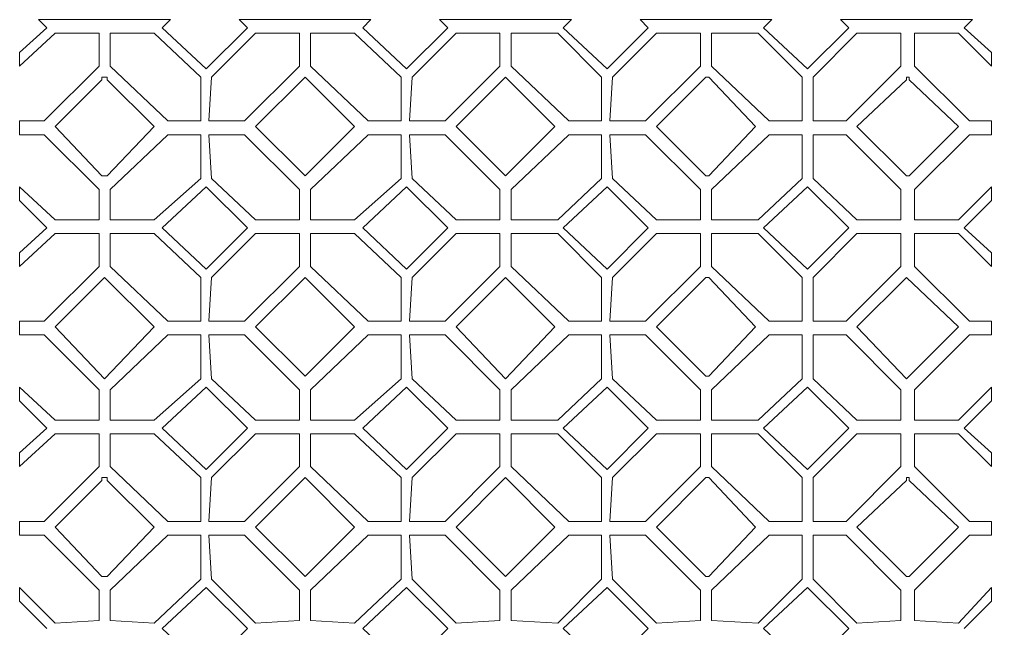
# Model space of a CAD drawing. Extents: x -66030 to 95157, y -13132 to 45879.
# Drawn here: x -19810 to -18427, y 27595 to 28462 of the extents above; entities that cross this region are included whole.
import ezdxf

# ---------------------------------------------------------------- set-up
doc = ezdxf.new("R2010")
doc.units = 0
doc.header["$LTSCALE"] = 100
doc.header["$MEASUREMENT"] = 0
doc.layers.get('0').update_dxf_attribs({"linetype": 'CONTINUOUS'})

msp = doc.modelspace()

# ---------------------------------------------------------------- linework, layer by layer
at = {"lineweight": 0}
msp.add_lwpolyline([(-18466.1, 27594.6), (-18427, 27633.7), (-18427, 27653.2), (-18473.9, 27602.4), (-18536.4, 27606.3), (-18536.4, 27649.3), (-18458.2, 27727.4), (-18427, 27727.4), (-18427, 27747), (-18458.2, 27747), (-18536.4, 27825.1), (-18536.4, 27871.9), (-18473.9, 27871.9), (-18427, 27825.1), (-18427, 27844.6), (-18466.1, 27879.8), (-18427, 27918.8), (-18427, 27938.3), (-18473.9, 27891.5), (-18536.4, 27891.5), (-18536.4, 27934.4), (-18458.2, 28012.6), (-18427, 28012.6), (-18427, 28032.1), (-18458.2, 28032.1), (-18536.4, 28110.2), (-18536.4, 28157.1), (-18473.9, 28157.1), (-18427, 28110.2), (-18427, 28129.7), (-18466.1, 28164.9), (-18427, 28204), (-18427, 28223.5), (-18473.9, 28176.6), (-18536.4, 28176.6), (-18536.4, 28219.6), (-18458.2, 28297.7), (-18427, 28297.7), (-18427, 28317.2), (-18458.2, 28317.2), (-18536.4, 28395.3), (-18536.4, 28442.2), (-18473.9, 28442.2), (-18427, 28395.3), (-18427, 28414.9), (-18466.1, 28450), (-18454.3, 28461.7), (-18473.9, 28461.7), (-18473.9, 28461.7), (-18536.4, 28461.7), (-18536.4, 28461.7), (-18555.9, 28461.7), (-18555.9, 28461.7), (-18618.4, 28461.7), (-18618.4, 28461.7), (-18641.8, 28461.7), (-18630.1, 28450), (-18688.7, 28391.4), (-18751.2, 28450), (-18739.5, 28461.7), (-18759, 28461.7), (-18759, 28461.7), (-18825.4, 28461.7), (-18825.4, 28461.7), (-18841, 28461.7), (-18841, 28461.7), (-18903.5, 28461.7), (-18903.5, 28461.7), (-18927, 28461.7), (-18915.2, 28450), (-18973.8, 28391.4), (-19036.3, 28450), (-19024.6, 28461.7), (-19044.1, 28461.7), (-19044.1, 28461.7), (-19110.5, 28461.7), (-19110.5, 28461.7), (-19118.3, 28461.7), (-19126.2, 28461.7), (-19126.2, 28461.7), (-19188.7, 28461.7), (-19192.6, 28461.7), (-19212.1, 28461.7), (-19200.4, 28450), (-19259, 28391.4), (-19321.5, 28450), (-19309.7, 28461.7), (-19329.3, 28461.7), (-19333.2, 28461.7), (-19395.7, 28461.7), (-19395.7, 28461.7), (-19411.3, 28461.7), (-19411.3, 28461.7), (-19473.8, 28461.7), (-19477.7, 28461.7), (-19497.2, 28461.7), (-19485.5, 28450), (-19544.1, 28391.4), (-19606.6, 28450), (-19594.9, 28461.7), (-19614.4, 28461.7), (-19618.3, 28461.7), (-19680.8, 28461.7), (-19680.8, 28461.7), (-19696.4, 28461.7), (-19696.4, 28461.7), (-19758.9, 28461.7), (-19762.8, 28461.7), (-19782.4, 28461.7), (-19770.6, 28450), (-19809.7, 28414.9), (-19809.7, 28395.3), (-19758.9, 28442.2), (-19696.4, 28442.2), (-19696.4, 28395.3), (-19774.6, 28317.2), (-19809.7, 28317.2), (-19809.7, 28297.7), (-19774.6, 28297.7), (-19696.4, 28219.6), (-19696.4, 28176.6), (-19758.9, 28176.6), (-19809.7, 28223.5), (-19809.7, 28204), (-19770.6, 28164.9), (-19809.7, 28129.7), (-19809.7, 28110.2), (-19758.9, 28157.1), (-19696.4, 28157.1), (-19696.4, 28110.2), (-19774.6, 28032.1), (-19809.7, 28032.1), (-19809.7, 28012.6), (-19774.6, 28012.6), (-19696.4, 27934.4), (-19696.4, 27891.5), (-19758.9, 27891.5), (-19809.7, 27938.3), (-19809.7, 27918.8), (-19770.6, 27879.8), (-19809.7, 27844.6), (-19809.7, 27825.1), (-19758.9, 27871.9), (-19696.4, 27871.9), (-19696.4, 27825.1), (-19774.6, 27747), (-19809.7, 27747), (-19809.7, 27727.4), (-19774.6, 27727.4), (-19696.4, 27649.3), (-19696.4, 27606.3), (-19758.9, 27602.4), (-19809.7, 27653.2), (-19809.7, 27633.7), (-19770.6, 27594.6)], dxfattribs=at)
msp.add_lwpolyline([(-18466.1, 27594.6), (-18427, 27633.7), (-18427, 27653.2), (-18473.9, 27602.4), (-18536.4, 27606.3), (-18536.4, 27649.3), (-18458.2, 27727.4), (-18427, 27727.4), (-18427, 27747), (-18458.2, 27747), (-18536.4, 27825.1), (-18536.4, 27871.9), (-18473.9, 27871.9), (-18427, 27825.1), (-18427, 27844.6), (-18466.1, 27879.8), (-18427, 27918.8), (-18427, 27938.3), (-18473.9, 27891.5), (-18536.4, 27891.5), (-18536.4, 27934.4), (-18458.2, 28012.6), (-18427, 28012.6), (-18427, 28032.1), (-18458.2, 28032.1), (-18536.4, 28110.2), (-18536.4, 28157.1), (-18473.9, 28157.1), (-18427, 28110.2), (-18427, 28129.7), (-18466.1, 28164.9), (-18427, 28204), (-18427, 28223.5), (-18473.9, 28176.6), (-18536.4, 28176.6), (-18536.4, 28219.6), (-18458.2, 28297.7), (-18427, 28297.7), (-18427, 28317.2), (-18458.2, 28317.2), (-18536.4, 28395.3), (-18536.4, 28442.2), (-18473.9, 28442.2), (-18427, 28395.3), (-18427, 28414.9), (-18466.1, 28450), (-18454.3, 28461.7), (-18473.9, 28461.7), (-18473.9, 28461.7), (-18536.4, 28461.7), (-18536.4, 28461.7), (-18555.9, 28461.7), (-18555.9, 28461.7), (-18618.4, 28461.7), (-18618.4, 28461.7), (-18641.8, 28461.7), (-18630.1, 28450), (-18688.7, 28391.4), (-18751.2, 28450), (-18739.5, 28461.7), (-18759, 28461.7), (-18759, 28461.7), (-18825.4, 28461.7), (-18825.4, 28461.7), (-18841, 28461.7), (-18841, 28461.7), (-18903.5, 28461.7), (-18903.5, 28461.7), (-18927, 28461.7), (-18915.2, 28450), (-18973.8, 28391.4), (-19036.3, 28450), (-19024.6, 28461.7), (-19044.1, 28461.7), (-19044.1, 28461.7), (-19110.5, 28461.7), (-19110.5, 28461.7), (-19118.3, 28461.7), (-19126.2, 28461.7), (-19126.2, 28461.7), (-19188.7, 28461.7), (-19192.6, 28461.7), (-19212.1, 28461.7), (-19200.4, 28450), (-19259, 28391.4), (-19321.5, 28450), (-19309.7, 28461.7), (-19329.3, 28461.7), (-19333.2, 28461.7), (-19395.7, 28461.7), (-19395.7, 28461.7), (-19411.3, 28461.7), (-19411.3, 28461.7), (-19473.8, 28461.7), (-19477.7, 28461.7), (-19497.2, 28461.7), (-19485.5, 28450), (-19544.1, 28391.4), (-19606.6, 28450), (-19594.9, 28461.7), (-19614.4, 28461.7), (-19618.3, 28461.7), (-19680.8, 28461.7), (-19680.8, 28461.7), (-19696.4, 28461.7), (-19696.4, 28461.7), (-19758.9, 28461.7), (-19762.8, 28461.7), (-19782.4, 28461.7), (-19770.6, 28450), (-19809.7, 28414.9), (-19809.7, 28395.3), (-19758.9, 28442.2), (-19696.4, 28442.2), (-19696.4, 28395.3), (-19774.6, 28317.2), (-19809.7, 28317.2), (-19809.7, 28297.7), (-19774.6, 28297.7), (-19696.4, 28219.6), (-19696.4, 28176.6), (-19758.9, 28176.6), (-19809.7, 28223.5), (-19809.7, 28204), (-19770.6, 28164.9), (-19809.7, 28129.7), (-19809.7, 28110.2), (-19758.9, 28157.1), (-19696.4, 28157.1), (-19696.4, 28110.2), (-19774.6, 28032.1), (-19809.7, 28032.1), (-19809.7, 28012.6), (-19774.6, 28012.6), (-19696.4, 27934.4), (-19696.4, 27891.5), (-19758.9, 27891.5), (-19809.7, 27938.3), (-19809.7, 27918.8), (-19770.6, 27879.8), (-19809.7, 27844.6), (-19809.7, 27825.1), (-19758.9, 27871.9), (-19696.4, 27871.9), (-19696.4, 27825.1), (-19774.6, 27747), (-19809.7, 27747), (-19809.7, 27727.4), (-19774.6, 27727.4), (-19696.4, 27649.3), (-19696.4, 27606.3), (-19758.9, 27602.4), (-19809.7, 27653.2), (-19809.7, 27633.7), (-19770.6, 27594.6)], dxfattribs=at)
for points in [[(-19680.8, 28442.2), (-19680.8, 28395.3), (-19598.8, 28317.2), (-19551.9, 28317.2), (-19551.9, 28379.7), (-19618.3, 28442.2), (-19680.8, 28442.2)], [(-19680.8, 28442.2), (-19680.8, 28395.3), (-19598.8, 28317.2), (-19551.9, 28317.2), (-19551.9, 28379.7), (-19618.3, 28442.2), (-19680.8, 28442.2)], [(-19411.3, 28442.2), (-19473.8, 28442.2), (-19536.3, 28379.7), (-19540.2, 28317.2), (-19489.4, 28317.2), (-19411.3, 28395.3), (-19411.3, 28442.2)], [(-19411.3, 28442.2), (-19473.8, 28442.2), (-19536.3, 28379.7), (-19540.2, 28317.2), (-19489.4, 28317.2), (-19411.3, 28395.3), (-19411.3, 28442.2)], [(-19395.7, 28442.2), (-19395.7, 28395.3), (-19313.6, 28317.2), (-19266.8, 28317.2), (-19266.8, 28379.7), (-19333.2, 28442.2), (-19395.7, 28442.2)], [(-19395.7, 28442.2), (-19395.7, 28395.3), (-19313.6, 28317.2), (-19266.8, 28317.2), (-19266.8, 28379.7), (-19333.2, 28442.2), (-19395.7, 28442.2)], [(-19126.2, 28442.2), (-19188.7, 28442.2), (-19251.2, 28379.7), (-19255.1, 28317.2), (-19204.3, 28317.2), (-19126.2, 28395.3), (-19126.2, 28442.2)], [(-19126.2, 28442.2), (-19188.7, 28442.2), (-19251.2, 28379.7), (-19255.1, 28317.2), (-19204.3, 28317.2), (-19126.2, 28395.3), (-19126.2, 28442.2)], [(-19110.5, 28442.2), (-19044.1, 28442.2), (-18981.6, 28379.7), (-18981.6, 28317.2), (-19028.5, 28317.2), (-19110.5, 28395.3), (-19110.5, 28442.2)], [(-19110.5, 28442.2), (-19044.1, 28442.2), (-18981.6, 28379.7), (-18981.6, 28317.2), (-19028.5, 28317.2), (-19110.5, 28395.3), (-19110.5, 28442.2)], [(-18841, 28442.2), (-18841, 28395.3), (-18919.1, 28317.2), (-18969.9, 28317.2), (-18966, 28379.7), (-18903.5, 28442.2), (-18841, 28442.2)], [(-18841, 28442.2), (-18841, 28395.3), (-18919.1, 28317.2), (-18969.9, 28317.2), (-18966, 28379.7), (-18903.5, 28442.2), (-18841, 28442.2)], [(-18825.4, 28442.2), (-18759, 28442.2), (-18696.5, 28379.7), (-18696.5, 28317.2), (-18743.4, 28317.2), (-18825.4, 28395.3), (-18825.4, 28442.2)], [(-18825.4, 28442.2), (-18759, 28442.2), (-18696.5, 28379.7), (-18696.5, 28317.2), (-18743.4, 28317.2), (-18825.4, 28395.3), (-18825.4, 28442.2)], [(-18555.9, 28442.2), (-18555.9, 28395.3), (-18634, 28317.2), (-18680.9, 28317.2), (-18680.9, 28379.7), (-18618.4, 28442.2), (-18555.9, 28442.2)], [(-18555.9, 28442.2), (-18555.9, 28395.3), (-18634, 28317.2), (-18680.9, 28317.2), (-18680.9, 28379.7), (-18618.4, 28442.2), (-18555.9, 28442.2)], [(-19758.9, 28309.4), (-19692.5, 28239.1), (-19692.5, 28239.1), (-19684.7, 28239.1), (-19684.7, 28239.1), (-19618.3, 28309.4), (-19684.7, 28375.8), (-19684.7, 28379.7), (-19692.5, 28379.7), (-19692.5, 28375.8), (-19758.9, 28309.4)], [(-19758.9, 28309.4), (-19692.5, 28239.1), (-19692.5, 28239.1), (-19684.7, 28239.1), (-19684.7, 28239.1), (-19618.3, 28309.4), (-19684.7, 28375.8), (-19684.7, 28379.7), (-19692.5, 28379.7), (-19692.5, 28375.8), (-19758.9, 28309.4)], [(-19473.8, 28309.4), (-19403.5, 28239.1), (-19403.5, 28239.1), (-19333.2, 28309.4), (-19403.5, 28379.7), (-19403.5, 28379.7), (-19473.8, 28309.4)], [(-19473.8, 28309.4), (-19403.5, 28239.1), (-19403.5, 28239.1), (-19333.2, 28309.4), (-19403.5, 28379.7), (-19403.5, 28379.7), (-19473.8, 28309.4)], [(-19118.3, 28379.7), (-19048, 28309.4), (-19118.3, 28239.1), (-19188.7, 28309.4), (-19118.3, 28379.7)], [(-19118.3, 28379.7), (-19048, 28309.4), (-19118.3, 28239.1), (-19188.7, 28309.4), (-19118.3, 28379.7)], [(-18762.9, 28309.4), (-18829.3, 28239.1), (-18833.2, 28239.1), (-18903.5, 28309.4), (-18833.2, 28379.7), (-18829.3, 28379.7), (-18762.9, 28309.4)], [(-18762.9, 28309.4), (-18829.3, 28239.1), (-18833.2, 28239.1), (-18903.5, 28309.4), (-18833.2, 28379.7), (-18829.3, 28379.7), (-18762.9, 28309.4)], [(-18473.9, 28309.4), (-18544.2, 28239.1), (-18544.2, 28239.1), (-18548.1, 28239.1), (-18548.1, 28239.1), (-18618.4, 28309.4), (-18548.1, 28375.8), (-18548.1, 28379.7), (-18544.2, 28379.7), (-18544.2, 28375.8), (-18473.9, 28309.4)], [(-18473.9, 28309.4), (-18544.2, 28239.1), (-18544.2, 28239.1), (-18548.1, 28239.1), (-18548.1, 28239.1), (-18618.4, 28309.4), (-18548.1, 28375.8), (-18548.1, 28379.7), (-18544.2, 28379.7), (-18544.2, 28375.8), (-18473.9, 28309.4)], [(-19680.8, 28176.6), (-19618.3, 28176.6), (-19551.9, 28235.2), (-19551.9, 28297.7), (-19598.8, 28297.7), (-19680.8, 28219.6), (-19680.8, 28176.6)], [(-19680.8, 28176.6), (-19618.3, 28176.6), (-19551.9, 28235.2), (-19551.9, 28297.7), (-19598.8, 28297.7), (-19680.8, 28219.6), (-19680.8, 28176.6)], [(-19411.3, 28176.6), (-19411.3, 28219.6), (-19489.4, 28297.7), (-19540.2, 28297.7), (-19536.3, 28235.2), (-19473.8, 28176.6), (-19411.3, 28176.6)], [(-19411.3, 28176.6), (-19411.3, 28219.6), (-19489.4, 28297.7), (-19540.2, 28297.7), (-19536.3, 28235.2), (-19473.8, 28176.6), (-19411.3, 28176.6)], [(-19395.7, 28176.6), (-19333.2, 28176.6), (-19266.8, 28235.2), (-19266.8, 28297.7), (-19313.6, 28297.7), (-19395.7, 28219.6), (-19395.7, 28176.6)], [(-19395.7, 28176.6), (-19333.2, 28176.6), (-19266.8, 28235.2), (-19266.8, 28297.7), (-19313.6, 28297.7), (-19395.7, 28219.6), (-19395.7, 28176.6)], [(-19126.2, 28176.6), (-19126.2, 28219.6), (-19204.3, 28297.7), (-19255.1, 28297.7), (-19251.2, 28235.2), (-19188.7, 28176.6), (-19126.2, 28176.6)], [(-19126.2, 28176.6), (-19126.2, 28219.6), (-19204.3, 28297.7), (-19255.1, 28297.7), (-19251.2, 28235.2), (-19188.7, 28176.6), (-19126.2, 28176.6)], [(-19110.5, 28176.6), (-19110.5, 28219.6), (-19028.5, 28297.7), (-18981.6, 28297.7), (-18981.6, 28235.2), (-19044.1, 28176.6), (-19110.5, 28176.6)], [(-19110.5, 28176.6), (-19110.5, 28219.6), (-19028.5, 28297.7), (-18981.6, 28297.7), (-18981.6, 28235.2), (-19044.1, 28176.6), (-19110.5, 28176.6)], [(-18841, 28176.6), (-18903.5, 28176.6), (-18966, 28235.2), (-18969.9, 28297.7), (-18919.1, 28297.7), (-18841, 28219.6), (-18841, 28176.6)], [(-18841, 28176.6), (-18903.5, 28176.6), (-18966, 28235.2), (-18969.9, 28297.7), (-18919.1, 28297.7), (-18841, 28219.6), (-18841, 28176.6)], [(-18825.4, 28176.6), (-18825.4, 28219.6), (-18743.4, 28297.7), (-18696.5, 28297.7), (-18696.5, 28235.2), (-18759, 28176.6), (-18825.4, 28176.6)], [(-18825.4, 28176.6), (-18825.4, 28219.6), (-18743.4, 28297.7), (-18696.5, 28297.7), (-18696.5, 28235.2), (-18759, 28176.6), (-18825.4, 28176.6)], [(-18555.9, 28176.6), (-18618.4, 28176.6), (-18680.9, 28235.2), (-18680.9, 28297.7), (-18634, 28297.7), (-18555.9, 28219.6), (-18555.9, 28176.6)], [(-18555.9, 28176.6), (-18618.4, 28176.6), (-18680.9, 28235.2), (-18680.9, 28297.7), (-18634, 28297.7), (-18555.9, 28219.6), (-18555.9, 28176.6)], [(-19544.1, 28223.5), (-19606.6, 28164.9), (-19544.1, 28106.3), (-19485.5, 28164.9), (-19544.1, 28223.5)], [(-19544.1, 28223.5), (-19606.6, 28164.9), (-19544.1, 28106.3), (-19485.5, 28164.9), (-19544.1, 28223.5)], [(-19259, 28223.5), (-19321.5, 28164.9), (-19259, 28106.3), (-19200.4, 28164.9), (-19259, 28223.5)], [(-19259, 28223.5), (-19321.5, 28164.9), (-19259, 28106.3), (-19200.4, 28164.9), (-19259, 28223.5)], [(-18973.8, 28223.5), (-18915.2, 28164.9), (-18973.8, 28106.3), (-19036.3, 28164.9), (-18973.8, 28223.5)], [(-18973.8, 28223.5), (-18915.2, 28164.9), (-18973.8, 28106.3), (-19036.3, 28164.9), (-18973.8, 28223.5)], [(-18688.7, 28223.5), (-18630.1, 28164.9), (-18688.7, 28106.3), (-18751.2, 28164.9), (-18688.7, 28223.5)], [(-18688.7, 28223.5), (-18630.1, 28164.9), (-18688.7, 28106.3), (-18751.2, 28164.9), (-18688.7, 28223.5)], [(-19680.8, 28157.1), (-19680.8, 28110.2), (-19598.8, 28032.1), (-19551.9, 28032.1), (-19551.9, 28094.6), (-19618.3, 28157.1), (-19680.8, 28157.1)], [(-19680.8, 28157.1), (-19680.8, 28110.2), (-19598.8, 28032.1), (-19551.9, 28032.1), (-19551.9, 28094.6), (-19618.3, 28157.1), (-19680.8, 28157.1)], [(-19411.3, 28157.1), (-19473.8, 28157.1), (-19536.3, 28094.6), (-19540.2, 28032.1), (-19489.4, 28032.1), (-19411.3, 28110.2), (-19411.3, 28157.1)], [(-19411.3, 28157.1), (-19473.8, 28157.1), (-19536.3, 28094.6), (-19540.2, 28032.1), (-19489.4, 28032.1), (-19411.3, 28110.2), (-19411.3, 28157.1)], [(-19395.7, 28157.1), (-19395.7, 28110.2), (-19313.6, 28032.1), (-19266.8, 28032.1), (-19266.8, 28094.6), (-19333.2, 28157.1), (-19395.7, 28157.1)], [(-19395.7, 28157.1), (-19395.7, 28110.2), (-19313.6, 28032.1), (-19266.8, 28032.1), (-19266.8, 28094.6), (-19333.2, 28157.1), (-19395.7, 28157.1)], [(-19126.2, 28157.1), (-19188.7, 28157.1), (-19251.2, 28094.6), (-19255.1, 28032.1), (-19204.3, 28032.1), (-19126.2, 28110.2), (-19126.2, 28157.1)], [(-19126.2, 28157.1), (-19188.7, 28157.1), (-19251.2, 28094.6), (-19255.1, 28032.1), (-19204.3, 28032.1), (-19126.2, 28110.2), (-19126.2, 28157.1)], [(-19110.5, 28157.1), (-19044.1, 28157.1), (-18981.6, 28094.6), (-18981.6, 28032.1), (-19028.5, 28032.1), (-19110.5, 28110.2), (-19110.5, 28157.1)], [(-19110.5, 28157.1), (-19044.1, 28157.1), (-18981.6, 28094.6), (-18981.6, 28032.1), (-19028.5, 28032.1), (-19110.5, 28110.2), (-19110.5, 28157.1)], [(-18841, 28157.1), (-18841, 28110.2), (-18919.1, 28032.1), (-18969.9, 28032.1), (-18966, 28094.6), (-18903.5, 28157.1), (-18841, 28157.1)], [(-18841, 28157.1), (-18841, 28110.2), (-18919.1, 28032.1), (-18969.9, 28032.1), (-18966, 28094.6), (-18903.5, 28157.1), (-18841, 28157.1)], [(-18825.4, 28157.1), (-18759, 28157.1), (-18696.5, 28094.6), (-18696.5, 28032.1), (-18743.4, 28032.1), (-18825.4, 28110.2), (-18825.4, 28157.1)], [(-18825.4, 28157.1), (-18759, 28157.1), (-18696.5, 28094.6), (-18696.5, 28032.1), (-18743.4, 28032.1), (-18825.4, 28110.2), (-18825.4, 28157.1)], [(-18555.9, 28157.1), (-18555.9, 28110.2), (-18634, 28032.1), (-18680.9, 28032.1), (-18680.9, 28094.6), (-18618.4, 28157.1), (-18555.9, 28157.1)], [(-18555.9, 28157.1), (-18555.9, 28110.2), (-18634, 28032.1), (-18680.9, 28032.1), (-18680.9, 28094.6), (-18618.4, 28157.1), (-18555.9, 28157.1)], [(-19758.9, 28024.3), (-19688.6, 27950.1), (-19618.3, 28024.3), (-19688.6, 28094.6), (-19758.9, 28024.3)], [(-19758.9, 28024.3), (-19688.6, 27950.1), (-19618.3, 28024.3), (-19688.6, 28094.6), (-19758.9, 28024.3)], [(-19473.8, 28024.3), (-19403.5, 27954), (-19403.5, 27954), (-19333.2, 28024.3), (-19403.5, 28094.6), (-19403.5, 28094.6), (-19473.8, 28024.3)], [(-19473.8, 28024.3), (-19403.5, 27954), (-19403.5, 27954), (-19333.2, 28024.3), (-19403.5, 28094.6), (-19403.5, 28094.6), (-19473.8, 28024.3)], [(-19118.3, 28094.6), (-19048, 28024.3), (-19118.3, 27950.1), (-19188.7, 28024.3), (-19118.3, 28094.6)], [(-19118.3, 28094.6), (-19048, 28024.3), (-19118.3, 27950.1), (-19188.7, 28024.3), (-19118.3, 28094.6)], [(-18762.9, 28024.3), (-18829.3, 27954), (-18833.2, 27954), (-18903.5, 28024.3), (-18833.2, 28094.6), (-18829.3, 28094.6), (-18762.9, 28024.3)], [(-18762.9, 28024.3), (-18829.3, 27954), (-18833.2, 27954), (-18903.5, 28024.3), (-18833.2, 28094.6), (-18829.3, 28094.6), (-18762.9, 28024.3)], [(-18473.9, 28024.3), (-18548.1, 27950.1), (-18618.4, 28024.3), (-18548.1, 28094.6), (-18473.9, 28024.3)], [(-18473.9, 28024.3), (-18548.1, 27950.1), (-18618.4, 28024.3), (-18548.1, 28094.6), (-18473.9, 28024.3)], [(-19680.8, 27891.5), (-19618.3, 27891.5), (-19551.9, 27950.1), (-19551.9, 28012.6), (-19598.8, 28012.6), (-19680.8, 27934.4), (-19680.8, 27891.5)], [(-19680.8, 27891.5), (-19618.3, 27891.5), (-19551.9, 27950.1), (-19551.9, 28012.6), (-19598.8, 28012.6), (-19680.8, 27934.4), (-19680.8, 27891.5)], [(-19411.3, 27891.5), (-19411.3, 27934.4), (-19489.4, 28012.6), (-19540.2, 28012.6), (-19536.3, 27950.1), (-19473.8, 27891.5), (-19411.3, 27891.5)], [(-19411.3, 27891.5), (-19411.3, 27934.4), (-19489.4, 28012.6), (-19540.2, 28012.6), (-19536.3, 27950.1), (-19473.8, 27891.5), (-19411.3, 27891.5)], [(-19395.7, 27891.5), (-19333.2, 27891.5), (-19266.8, 27950.1), (-19266.8, 28012.6), (-19313.6, 28012.6), (-19395.7, 27934.4), (-19395.7, 27891.5)], [(-19395.7, 27891.5), (-19333.2, 27891.5), (-19266.8, 27950.1), (-19266.8, 28012.6), (-19313.6, 28012.6), (-19395.7, 27934.4), (-19395.7, 27891.5)], [(-19126.2, 27891.5), (-19126.2, 27934.4), (-19204.3, 28012.6), (-19255.1, 28012.6), (-19251.2, 27950.1), (-19188.7, 27891.5), (-19126.2, 27891.5)], [(-19126.2, 27891.5), (-19126.2, 27934.4), (-19204.3, 28012.6), (-19255.1, 28012.6), (-19251.2, 27950.1), (-19188.7, 27891.5), (-19126.2, 27891.5)], [(-19110.5, 27891.5), (-19110.5, 27934.4), (-19028.5, 28012.6), (-18981.6, 28012.6), (-18981.6, 27950.1), (-19044.1, 27891.5), (-19110.5, 27891.5)], [(-19110.5, 27891.5), (-19110.5, 27934.4), (-19028.5, 28012.6), (-18981.6, 28012.6), (-18981.6, 27950.1), (-19044.1, 27891.5), (-19110.5, 27891.5)], [(-18841, 27891.5), (-18903.5, 27891.5), (-18966, 27950.1), (-18969.9, 28012.6), (-18919.1, 28012.6), (-18841, 27934.4), (-18841, 27891.5)], [(-18841, 27891.5), (-18903.5, 27891.5), (-18966, 27950.1), (-18969.9, 28012.6), (-18919.1, 28012.6), (-18841, 27934.4), (-18841, 27891.5)], [(-18825.4, 27891.5), (-18825.4, 27934.4), (-18743.4, 28012.6), (-18696.5, 28012.6), (-18696.5, 27950.1), (-18759, 27891.5), (-18825.4, 27891.5)], [(-18825.4, 27891.5), (-18825.4, 27934.4), (-18743.4, 28012.6), (-18696.5, 28012.6), (-18696.5, 27950.1), (-18759, 27891.5), (-18825.4, 27891.5)], [(-18555.9, 27891.5), (-18618.4, 27891.5), (-18680.9, 27950.1), (-18680.9, 28012.6), (-18634, 28012.6), (-18555.9, 27934.4), (-18555.9, 27891.5)], [(-18555.9, 27891.5), (-18618.4, 27891.5), (-18680.9, 27950.1), (-18680.9, 28012.6), (-18634, 28012.6), (-18555.9, 27934.4), (-18555.9, 27891.5)], [(-19544.1, 27821.2), (-19485.5, 27879.8), (-19544.1, 27938.3), (-19606.6, 27879.8), (-19544.1, 27821.2)], [(-19544.1, 27821.2), (-19485.5, 27879.8), (-19544.1, 27938.3), (-19606.6, 27879.8), (-19544.1, 27821.2)], [(-19259, 27821.2), (-19200.4, 27879.8), (-19259, 27938.3), (-19321.5, 27879.8), (-19259, 27821.2)], [(-19259, 27821.2), (-19200.4, 27879.8), (-19259, 27938.3), (-19321.5, 27879.8), (-19259, 27821.2)], [(-18973.8, 27821.2), (-19036.3, 27879.8), (-18973.8, 27938.3), (-18915.2, 27879.8), (-18973.8, 27821.2)], [(-18973.8, 27821.2), (-19036.3, 27879.8), (-18973.8, 27938.3), (-18915.2, 27879.8), (-18973.8, 27821.2)], [(-18688.7, 27821.2), (-18751.2, 27879.8), (-18688.7, 27938.3), (-18630.1, 27879.8), (-18688.7, 27821.2)], [(-18688.7, 27821.2), (-18751.2, 27879.8), (-18688.7, 27938.3), (-18630.1, 27879.8), (-18688.7, 27821.2)], [(-19680.8, 27871.9), (-19680.8, 27825.1), (-19598.8, 27747), (-19551.9, 27747), (-19551.9, 27809.5), (-19618.3, 27871.9), (-19680.8, 27871.9)], [(-19680.8, 27871.9), (-19680.8, 27825.1), (-19598.8, 27747), (-19551.9, 27747), (-19551.9, 27809.5), (-19618.3, 27871.9), (-19680.8, 27871.9)], [(-19411.3, 27871.9), (-19473.8, 27871.9), (-19536.3, 27809.5), (-19540.2, 27747), (-19489.4, 27747), (-19411.3, 27825.1), (-19411.3, 27871.9)], [(-19411.3, 27871.9), (-19473.8, 27871.9), (-19536.3, 27809.5), (-19540.2, 27747), (-19489.4, 27747), (-19411.3, 27825.1), (-19411.3, 27871.9)], [(-19395.7, 27871.9), (-19395.7, 27825.1), (-19313.6, 27747), (-19266.8, 27747), (-19266.8, 27809.5), (-19333.2, 27871.9), (-19395.7, 27871.9)], [(-19395.7, 27871.9), (-19395.7, 27825.1), (-19313.6, 27747), (-19266.8, 27747), (-19266.8, 27809.5), (-19333.2, 27871.9), (-19395.7, 27871.9)], [(-19126.2, 27871.9), (-19188.7, 27871.9), (-19251.2, 27809.5), (-19255.1, 27747), (-19204.3, 27747), (-19126.2, 27825.1), (-19126.2, 27871.9)], [(-19126.2, 27871.9), (-19188.7, 27871.9), (-19251.2, 27809.5), (-19255.1, 27747), (-19204.3, 27747), (-19126.2, 27825.1), (-19126.2, 27871.9)], [(-19110.5, 27871.9), (-19044.1, 27871.9), (-18981.6, 27809.5), (-18981.6, 27747), (-19028.5, 27747), (-19110.5, 27825.1), (-19110.5, 27871.9)], [(-19110.5, 27871.9), (-19044.1, 27871.9), (-18981.6, 27809.5), (-18981.6, 27747), (-19028.5, 27747), (-19110.5, 27825.1), (-19110.5, 27871.9)], [(-18841, 27871.9), (-18841, 27825.1), (-18919.1, 27747), (-18969.9, 27747), (-18966, 27809.5), (-18903.5, 27871.9), (-18841, 27871.9)], [(-18841, 27871.9), (-18841, 27825.1), (-18919.1, 27747), (-18969.9, 27747), (-18966, 27809.5), (-18903.5, 27871.9), (-18841, 27871.9)], [(-18825.4, 27871.9), (-18759, 27871.9), (-18696.5, 27809.5), (-18696.5, 27747), (-18743.4, 27747), (-18825.4, 27825.1), (-18825.4, 27871.9)], [(-18825.4, 27871.9), (-18759, 27871.9), (-18696.5, 27809.5), (-18696.5, 27747), (-18743.4, 27747), (-18825.4, 27825.1), (-18825.4, 27871.9)], [(-18555.9, 27871.9), (-18555.9, 27825.1), (-18634, 27747), (-18680.9, 27747), (-18680.9, 27809.5), (-18618.4, 27871.9), (-18555.9, 27871.9)], [(-18555.9, 27871.9), (-18555.9, 27825.1), (-18634, 27747), (-18680.9, 27747), (-18680.9, 27809.5), (-18618.4, 27871.9), (-18555.9, 27871.9)], [(-19758.9, 27739.1), (-19692.5, 27668.8), (-19692.5, 27668.8), (-19684.7, 27668.8), (-19684.7, 27668.8), (-19618.3, 27739.1), (-19684.7, 27805.5), (-19684.7, 27809.5), (-19692.5, 27809.5), (-19692.5, 27805.5), (-19758.9, 27739.1)], [(-19758.9, 27739.1), (-19692.5, 27668.8), (-19692.5, 27668.8), (-19684.7, 27668.8), (-19684.7, 27668.8), (-19618.3, 27739.1), (-19684.7, 27805.5), (-19684.7, 27809.5), (-19692.5, 27809.5), (-19692.5, 27805.5), (-19758.9, 27739.1)], [(-19368.3, 27704), (-19333.2, 27739.1), (-19403.5, 27809.5), (-19403.5, 27809.5), (-19473.8, 27739.1), (-19403.5, 27668.8), (-19403.5, 27668.8), (-19368.3, 27704)], [(-19368.3, 27704), (-19333.2, 27739.1), (-19403.5, 27809.5), (-19403.5, 27809.5), (-19473.8, 27739.1), (-19403.5, 27668.8), (-19403.5, 27668.8), (-19368.3, 27704)], [(-19118.3, 27809.5), (-19048, 27739.1), (-19118.3, 27668.8), (-19188.7, 27739.1), (-19118.3, 27809.5)], [(-19118.3, 27809.5), (-19048, 27739.1), (-19118.3, 27668.8), (-19188.7, 27739.1), (-19118.3, 27809.5)], [(-18868.4, 27704), (-18903.5, 27739.1), (-18833.2, 27809.5), (-18829.3, 27809.5), (-18762.9, 27739.1), (-18829.3, 27668.8), (-18833.2, 27668.8), (-18868.4, 27704)], [(-18868.4, 27704), (-18903.5, 27739.1), (-18833.2, 27809.5), (-18829.3, 27809.5), (-18762.9, 27739.1), (-18829.3, 27668.8), (-18833.2, 27668.8), (-18868.4, 27704)], [(-18473.9, 27739.1), (-18544.2, 27668.8), (-18544.2, 27668.8), (-18548.1, 27668.8), (-18548.1, 27668.8), (-18618.4, 27739.1), (-18548.1, 27805.5), (-18548.1, 27809.5), (-18544.2, 27809.5), (-18544.2, 27805.5), (-18473.9, 27739.1)], [(-18473.9, 27739.1), (-18544.2, 27668.8), (-18544.2, 27668.8), (-18548.1, 27668.8), (-18548.1, 27668.8), (-18618.4, 27739.1), (-18548.1, 27805.5), (-18548.1, 27809.5), (-18544.2, 27809.5), (-18544.2, 27805.5), (-18473.9, 27739.1)], [(-19680.8, 27606.3), (-19618.3, 27602.4), (-19551.9, 27664.9), (-19551.9, 27727.4), (-19598.8, 27727.4), (-19680.8, 27649.3), (-19680.8, 27606.3)], [(-19680.8, 27606.3), (-19618.3, 27602.4), (-19551.9, 27664.9), (-19551.9, 27727.4), (-19598.8, 27727.4), (-19680.8, 27649.3), (-19680.8, 27606.3)], [(-19411.3, 27606.3), (-19411.3, 27649.3), (-19489.4, 27727.4), (-19540.2, 27727.4), (-19536.3, 27664.9), (-19473.8, 27602.4), (-19411.3, 27606.3)], [(-19411.3, 27606.3), (-19411.3, 27649.3), (-19489.4, 27727.4), (-19540.2, 27727.4), (-19536.3, 27664.9), (-19473.8, 27602.4), (-19411.3, 27606.3)], [(-19395.7, 27606.3), (-19333.2, 27602.4), (-19266.8, 27664.9), (-19266.8, 27727.4), (-19313.6, 27727.4), (-19395.7, 27649.3), (-19395.7, 27606.3)], [(-19395.7, 27606.3), (-19333.2, 27602.4), (-19266.8, 27664.9), (-19266.8, 27727.4), (-19313.6, 27727.4), (-19395.7, 27649.3), (-19395.7, 27606.3)], [(-19126.2, 27606.3), (-19126.2, 27649.3), (-19204.3, 27727.4), (-19255.1, 27727.4), (-19251.2, 27664.9), (-19188.7, 27602.4), (-19126.2, 27606.3)], [(-19126.2, 27606.3), (-19126.2, 27649.3), (-19204.3, 27727.4), (-19255.1, 27727.4), (-19251.2, 27664.9), (-19188.7, 27602.4), (-19126.2, 27606.3)], [(-19110.5, 27606.3), (-19110.5, 27649.3), (-19028.5, 27727.4), (-18981.6, 27727.4), (-18981.6, 27664.9), (-19044.1, 27602.4), (-19110.5, 27606.3)], [(-19110.5, 27606.3), (-19110.5, 27649.3), (-19028.5, 27727.4), (-18981.6, 27727.4), (-18981.6, 27664.9), (-19044.1, 27602.4), (-19110.5, 27606.3)], [(-18841, 27606.3), (-18903.5, 27602.4), (-18966, 27664.9), (-18969.9, 27727.4), (-18919.1, 27727.4), (-18841, 27649.3), (-18841, 27606.3)], [(-18841, 27606.3), (-18903.5, 27602.4), (-18966, 27664.9), (-18969.9, 27727.4), (-18919.1, 27727.4), (-18841, 27649.3), (-18841, 27606.3)], [(-18825.4, 27606.3), (-18825.4, 27649.3), (-18743.4, 27727.4), (-18696.5, 27727.4), (-18696.5, 27664.9), (-18759, 27602.4), (-18825.4, 27606.3)], [(-18825.4, 27606.3), (-18825.4, 27649.3), (-18743.4, 27727.4), (-18696.5, 27727.4), (-18696.5, 27664.9), (-18759, 27602.4), (-18825.4, 27606.3)], [(-18555.9, 27606.3), (-18618.4, 27602.4), (-18680.9, 27664.9), (-18680.9, 27727.4), (-18634, 27727.4), (-18555.9, 27649.3), (-18555.9, 27606.3)], [(-18555.9, 27606.3), (-18618.4, 27602.4), (-18680.9, 27664.9), (-18680.9, 27727.4), (-18634, 27727.4), (-18555.9, 27649.3), (-18555.9, 27606.3)], [(-19544.1, 27653.2), (-19606.6, 27594.6), (-19544.1, 27536), (-19485.5, 27594.6), (-19544.1, 27653.2)], [(-19544.1, 27653.2), (-19606.6, 27594.6), (-19544.1, 27536), (-19485.5, 27594.6), (-19544.1, 27653.2)], [(-19259, 27653.2), (-19321.5, 27594.6), (-19259, 27536), (-19200.4, 27594.6), (-19259, 27653.2)], [(-19259, 27653.2), (-19321.5, 27594.6), (-19259, 27536), (-19200.4, 27594.6), (-19259, 27653.2)], [(-18973.8, 27653.2), (-18915.2, 27594.6), (-18973.8, 27536), (-19036.3, 27594.6), (-18973.8, 27653.2)], [(-18973.8, 27653.2), (-18915.2, 27594.6), (-18973.8, 27536), (-19036.3, 27594.6), (-18973.8, 27653.2)], [(-18688.7, 27653.2), (-18630.1, 27594.6), (-18688.7, 27536), (-18751.2, 27594.6), (-18688.7, 27653.2)], [(-18688.7, 27653.2), (-18630.1, 27594.6), (-18688.7, 27536), (-18751.2, 27594.6), (-18688.7, 27653.2)]]:
    msp.add_lwpolyline(points, close=True, dxfattribs=at)

doc.saveas('drawing.dxf')
